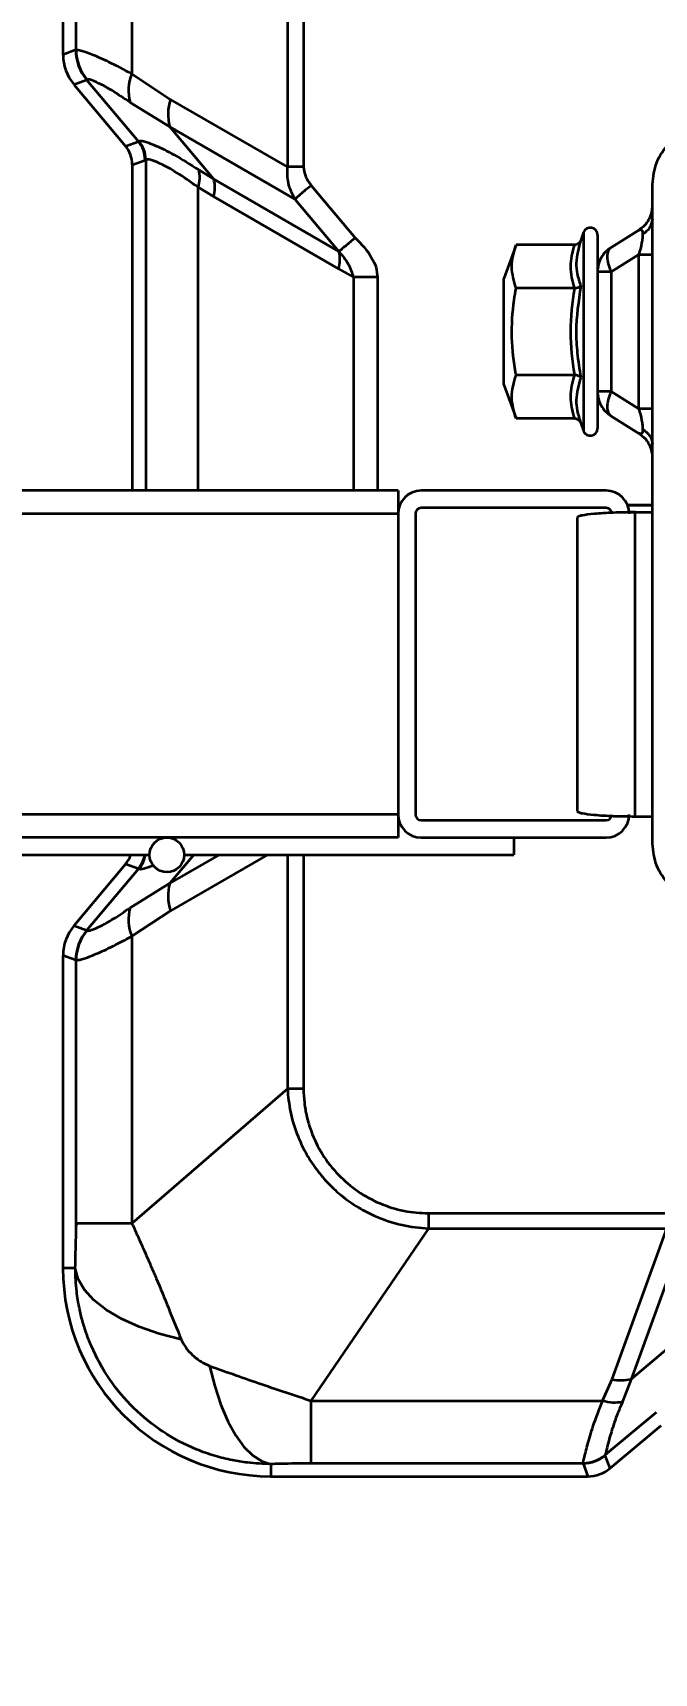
# Model space of a CAD drawing. Header units: millimetres. Extents: x 0 to 420, y 0 to 297.
# Drawn here: x 308.892 to 309.43, y 173.906 to 175.325 of the extents above; entities that cross this region are included whole.
import ezdxf

# ---------------------------------------------------------------- set-up
doc = ezdxf.new("R2010")
doc.units = ezdxf.units.MM
doc.layers.add('尺寸线层', color=150, linetype='Continuous')
doc.styles.add('SLDTEXTSTYLE2', font='TXT', dxfattribs={"width": 0.7})
doc.dimstyles.new('SLDDIMSTYLE0', dxfattribs={"dimtxt": 3.5, "dimasz": 3.302, "dimexe": 0, "dimexo": 0.0625, "dimgap": 0.875, "dimtad": 1, "dimdec": 1, "dimlfac": 100, "dimrnd": 1e-09, "dimzin": 12, "dimdsep": 46, "dimtxsty": 'SLDTEXTSTYLE2', "dimsah": 1, "dimcen": 0.09, "dimadec": 0, "dimazin": 3, "dimtfac": 1, "dimtdec": 3, "dimtofl": 0, "dimtmove": 0, "dimatfit": 3, "dimfxl": 0, "dimfrac": 2, "dimtolj": 1, "dimtzin": 12, "dimarcsym": 0})

# ---------------------------------------------------------------- blocks, each defined once
blk = doc.blocks.new('_D')
at = {"layer": '尺寸线层'}
for p, q in [((291.9431, 202.6412), (364.6876, 202.6412)), ((363.6876, 202.6412), (363.6876, 128.5802)), ((326.1167, 128.5802), (364.6876, 128.5802))]:
    blk.add_line(p, q, dxfattribs=at)
for points in [[(363.6876, 202.6412), (363.1796, 199.3392), (364.1956, 199.3392)], [(363.6876, 128.5802), (364.1956, 131.8822), (363.1796, 131.8822)]]:
    blk.add_solid(points, dxfattribs=at)
at = {"layer": '尺寸线层', "insert": (359.1758, 158.5376), "char_height": 3.5, "attachment_point": 1, "rotation": 90, "style": 'SLDTEXTSTYLE2'}
blk.add_mtext('7406.11', dxfattribs=at)
blk = doc.blocks.new('_D_6')
at = {"layer": '尺寸线层'}
for p, q in [((91.2154, 164.9172), (91.2154, 234.1922)), ((321.3154, 165.1871), (321.3154, 234.1922)), ((321.3154, 233.1922), (91.2154, 233.1922))]:
    blk.add_line(p, q, dxfattribs=at)
for points in [[(91.2154, 233.1922), (94.5174, 232.6842), (94.5174, 233.7002)], [(321.3154, 233.1922), (318.0134, 233.7002), (318.0134, 232.6842)]]:
    blk.add_solid(points, dxfattribs=at)
at = {"layer": '尺寸线层', "insert": (205.1726, 237.704), "char_height": 3.5, "attachment_point": 1, "style": 'SLDTEXTSTYLE2'}
blk.add_mtext('23010', dxfattribs=at)
blk = doc.blocks.new('_D_7')
at = {"layer": '尺寸线层'}
for p, q in [((70.597, 160.4022), (70.597, 246.1922)), ((332.8156, 175.1167), (332.8156, 246.1922)), ((332.8156, 245.1922), (70.597, 245.1922))]:
    blk.add_line(p, q, dxfattribs=at)
for points in [[(70.597, 245.1922), (73.899, 244.6842), (73.899, 245.7002)], [(332.8156, 245.1922), (329.5136, 245.7002), (329.5136, 244.6842)]]:
    blk.add_solid(points, dxfattribs=at)
at = {"layer": '尺寸线层', "insert": (202.8758, 249.704), "char_height": 3.5, "attachment_point": 1, "style": 'SLDTEXTSTYLE2'}
blk.add_mtext('26221.85', dxfattribs=at)

msp = doc.modelspace()

# ---------------------------------------------------------------- linework, layer by layer
at = {"color": 7, "linetype": 'Continuous', "lineweight": 35}
for p, q in [((308.9183, 175.5762), (308.9183, 175.3057)), ((308.9297, 175.3099), (308.9297, 175.5373)), ((308.978, 175.5373), (308.978, 175.2891)), ((309.1125, 175.4212), (309.1125, 175.2087)), ((309.1264, 175.4212), (309.1264, 175.2087)), ((308.9295, 175.3098), (308.9183, 175.3057)), ((308.9295, 175.3098), (308.9297, 175.3099)), ((308.9277, 175.28), (308.9388, 175.2841)), ((308.9277, 175.28), (308.9725, 175.2266)), ((308.9391, 175.2843), (308.9388, 175.2841)), ((308.9388, 175.2841), (308.9836, 175.2307)), ((308.978, 175.2891), (309.0113, 175.2671)), ((309.1125, 175.2087), (309.0113, 175.2671)), ((309.0108, 175.2433), (308.9765, 175.2645)), ((309.0108, 175.2433), (309.119, 175.1808)), ((309.0488, 175.198), (309.0108, 175.2433)), ((308.9725, 175.2266), (308.9836, 175.2307)), ((308.9836, 175.2307), (308.9841, 175.231)), ((308.9783, 175.2106), (308.9895, 175.2146)), ((308.9783, 175.2106), (308.9783, 174.9287)), ((308.9899, 175.2149), (308.9895, 175.2146)), ((308.9899, 175.2149), (308.9899, 174.9287)), ((309.1264, 175.2087), (309.1125, 175.2087)), ((309.0358, 175.2062), (309.0488, 175.198)), ((309.157, 175.1355), (309.0488, 175.198)), ((309.0352, 175.1911), (309.0485, 175.1831)), ((309.0352, 174.9287), (309.0352, 175.1911)), ((309.0485, 175.1831), (309.1567, 175.1206)), ((309.119, 175.1808), (309.157, 175.1355)), ((309.1332, 175.1927), (309.1712, 175.1474)), ((309.4283, 174.6235), (309.4283, 175.1935)), ((309.4276, 175.1693), (309.4258, 175.1644)), ((309.4281, 175.1723), (309.4268, 175.1661)), ((309.4277, 175.1683), (309.4283, 175.1752)), ((309.428, 175.1724), (309.4277, 175.17)), ((309.3688, 175.1521), (309.3663, 175.1453)), ((309.3688, 175.1521), (309.3688, 174.9803)), ((309.4166, 175.1541), (309.3926, 175.1391)), ((309.3104, 175.1412), (309.2998, 175.1122)), ((309.3611, 175.1412), (309.3104, 175.1412)), ((309.3808, 175.15), (309.3808, 175.1186)), ((309.4166, 175.1329), (309.3926, 175.1179)), ((309.4166, 174.9994), (309.4166, 175.1329)), ((309.1567, 175.1206), (309.1696, 175.1132)), ((309.1905, 175.1132), (309.1696, 175.1132)), ((309.1696, 175.1132), (309.1696, 174.9287)), ((309.1905, 175.1132), (309.1905, 174.9287)), ((309.2998, 175.0202), (309.2998, 175.1122)), ((309.3926, 175.1179), (309.3808, 175.1179)), ((309.3808, 175.1179), (309.3808, 175.0144)), ((309.3926, 175.1179), (309.3926, 175.0144)), ((309.3611, 175.1037), (309.3104, 175.1037)), ((309.3611, 175.0287), (309.3104, 175.0287)), ((309.2998, 175.0202), (309.3104, 174.9911)), ((309.3926, 175.0144), (309.3808, 175.0144)), ((309.3808, 175.0144), (309.3808, 174.9824)), ((309.4166, 174.9994), (309.3926, 175.0144)), ((309.3611, 174.9911), (309.3104, 174.9911)), ((309.3663, 174.9871), (309.3688, 174.9803)), ((309.3926, 174.9932), (309.4166, 174.9782)), ((309.4171, 174.9782), (309.4166, 174.9782)), ((309.4173, 174.9779), (309.4191, 174.9764)), ((309.4258, 174.9679), (309.4276, 174.963)), ((309.4268, 174.9662), (309.4281, 174.96)), ((309.2083, 174.9287), (294.6083, 174.9287)), ((309.2083, 174.9287), (309.2083, 174.9087)), ((309.3883, 174.9287), (309.2283, 174.9287)), ((309.2098, 174.9162), (309.2083, 174.9162)), ((309.2083, 174.9162), (309.2098, 174.9162)), ((309.3883, 174.9137), (309.2283, 174.9137)), ((309.4283, 174.9162), (309.4069, 174.9162)), ((309.4069, 174.9162), (309.4283, 174.9162)), ((309.2083, 174.9087), (294.6083, 174.9087)), ((309.2083, 174.9087), (309.2083, 174.6487)), ((309.2083, 174.9087), (309.2083, 174.6487)), ((309.2233, 174.9087), (309.2233, 174.6487)), ((309.3633, 174.9054), (309.3633, 174.6516)), ((309.4081, 174.9099), (309.4133, 174.91)), ((309.4133, 174.647), (309.4133, 174.91)), ((309.4133, 174.91), (309.4283, 174.91)), ((309.2083, 174.6487), (294.6083, 174.6487)), ((309.2083, 174.6487), (309.2083, 174.6287)), ((309.209, 174.6437), (309.2083, 174.6437)), ((309.2283, 174.6437), (309.3883, 174.6437)), ((309.4133, 174.647), (309.4283, 174.647)), ((309.2083, 174.6287), (294.6083, 174.6287)), ((309.2283, 174.6287), (309.3883, 174.6287)), ((309.3083, 174.6287), (309.3083, 174.6137)), ((308.8233, 174.6137), (308.9933, 174.6137)), ((309.0534, 174.6137), (309.0108, 174.5891)), ((309.0315, 174.6137), (309.0108, 174.5891)), ((309.0952, 174.6137), (309.0113, 174.5652)), ((309.0233, 174.6137), (309.3083, 174.6137)), ((309.1125, 174.6137), (309.1125, 174.4112)), ((309.1264, 174.6137), (309.1264, 174.4112)), ((308.9725, 174.6057), (308.9277, 174.5523)), ((308.9836, 174.6017), (308.9388, 174.5483)), ((308.9836, 174.6017), (308.9725, 174.6057)), ((308.9841, 174.6014), (308.9836, 174.6017)), ((309.0108, 174.5891), (308.9765, 174.5679)), ((309.0113, 174.5652), (308.978, 174.5433)), ((308.9388, 174.5483), (308.9277, 174.5523)), ((308.9388, 174.5483), (308.9391, 174.5481)), ((308.978, 174.5433), (308.978, 174.295)), ((308.9183, 174.5266), (308.9183, 174.2562)), ((308.9295, 174.5226), (308.9183, 174.5266)), ((308.9295, 174.5226), (308.9297, 174.5225)), ((308.9297, 174.295), (308.9297, 174.5225)), ((309.1125, 174.4112), (308.978, 174.295)), ((309.1264, 174.4112), (309.1125, 174.4112)), ((309.2345, 174.3037), (309.2345, 174.2905)), ((309.2345, 174.3037), (309.4409, 174.3037)), ((309.2345, 174.2905), (309.1329, 174.1416)), ((309.2345, 174.2905), (309.4409, 174.2905)), ((309.3935, 174.1602), (309.4409, 174.2905)), ((309.4584, 174.2933), (309.41, 174.1603)), ((308.929, 174.2562), (308.9183, 174.2562)), ((309.41, 174.1603), (309.4487, 174.1928)), ((309.3853, 174.1416), (309.3935, 174.1602)), ((309.41, 174.1603), (309.4026, 174.1408)), ((309.1329, 174.1416), (309.3853, 174.1416)), ((309.1329, 174.1416), (309.1329, 174.0873)), ((309.3876, 174.0947), (309.4318, 174.1317)), ((309.3917, 174.0832), (309.436, 174.1203)), ((309.3876, 174.0943), (309.3876, 174.0947)), ((309.3917, 174.0832), (309.3876, 174.0943)), ((309.0983, 174.0868), (309.0983, 174.0762)), ((309.0983, 174.0762), (309.3724, 174.0762)), ((309.3684, 174.0873), (309.1329, 174.0873)), ((309.3684, 174.0873), (309.3684, 174.0877)), ((309.3684, 174.0873), (309.3724, 174.0762))]:
    msp.add_line(p, q, dxfattribs=at)
at = {"color": 7, "linetype": 'Continuous', "lineweight": 35, "flags": 128}
for points in [[(309.0206, 174.1945), (309.0017, 174.1995), (308.9844, 174.2055), (308.969, 174.2125), (308.9558, 174.2202), (308.945, 174.2286), (308.9369, 174.2375), (308.9315, 174.2468), (308.929, 174.2562)], [(309.0452, 174.1717), (309.0497, 174.1541), (309.055, 174.138), (309.0611, 174.1238), (309.0678, 174.1116), (309.0749, 174.1017), (309.0825, 174.0941), (309.0904, 174.0892), (309.0983, 174.0868)]]:
    msp.add_lwpolyline(points, dxfattribs=at)
at = {"color": 7, "linetype": 'Continuous', "lineweight": 35}
msp.add_circle((309.0083, 174.6137), 0.015, dxfattribs=at)
for centre, radius, start, end in [((308.9695, 175.3098), 0.0401, 180.0586, 219.9414), ((308.9698, 175.31), 0.0401, 180.1269, 219.9924), ((309.0104, 175.2748), 0.0354, 156.1372, 196.9623), ((309.0493, 175.2544), 0.0401, 161.4836, 196.0343), ((308.9644, 175.2146), 0.025, 0.0586, 39.9414), ((308.9649, 175.2149), 0.025, 0.1661, 40.0321), ((309.0127, 175.1995), 0.024, 339.6339, 16.2007), ((309.0247, 175.191), 0.0251, 341.4836, 16.0343), ((309.3746, 175.15), 0.00619, 0, 160), ((309.1329, 175.1286), 0.0251, 341.4836, 16.0343), ((309.3746, 174.9824), 0.00619, 200, 0), ((309.2283, 174.9087), 0.02, 90, 180), ((309.3883, 174.9087), 0.02, 0, 90), ((309.2283, 174.9087), 0.005, 90, 180), ((309.3883, 174.9087), 0.005, 0, 90), ((309.2283, 174.6487), 0.02, 180, 270), ((309.2283, 174.6487), 0.005, 180, 270), ((309.3883, 174.6487), 0.02, 270, 0), ((309.3883, 174.6487), 0.005, 270, 0), ((308.9644, 174.6177), 0.025, 320.0587, 350.6662), ((308.9649, 174.6175), 0.025, 319.9711, 351.2382), ((309.0493, 174.578), 0.0401, 163.9657, 198.5164), ((309.0104, 174.5576), 0.0354, 163.0377, 203.8627), ((308.9695, 174.5225), 0.0401, 140.0586, 179.9414), ((308.9698, 174.5224), 0.0401, 140.0076, 179.8731), ((309.0983, 174.2562), 0.18, 180, 270), ((309.4015, 174.1956), 0.0363, 257.3368, 283.5701), ((309.3954, 174.1731), 0.033, 252.1572, 282.5019), ((309.3684, 174.1177), 0.03, 269.859, 309.7499), ((309.3683, 174.1174), 0.03, 270.0586, 309.9414)]:
    msp.add_arc(centre, radius, start, end, dxfattribs=at)
for centre, major_axis, start_param, end_param in [((308.9584, 175.3058), (0.0376, 0.0137), 2.793026, 3.49016), ((308.9533, 175.2106), (-0.0235, -0.0086), 2.793026, 3.49016), ((308.9533, 174.6218), (-0.0235, 0.0086), 2.793026, 3.160549), ((308.9584, 174.5266), (-0.0376, 0.0137), 5.934618, 6.631752), ((309.3724, 174.1062), (-0.0103, 0.0282), 2.793026, 3.49016)]:
    msp.add_ellipse(centre, major_axis=major_axis, ratio=0.998448, start_param=start_param, end_param=end_param, dxfattribs=at)
for points, knots in [([(308.9297, 175.3099), (308.9307, 175.3099), (308.9328, 175.31), (308.9426, 175.3065), (308.9572, 175.3002), (308.9709, 175.2928), (308.978, 175.2891)], [0, 0, 0, 0, 0.2394527, 0.4731299, 0.7287922, 1, 1, 1, 1]), ([(308.9765, 175.2645), (308.9711, 175.2681), (308.9605, 175.2752), (308.9492, 175.2812), (308.9415, 175.2845), (308.9399, 175.2843), (308.9391, 175.2843)], [0, 0, 0, 0, 0.270175, 0.525289, 0.759332, 1, 1, 1, 1]), ([(308.9841, 175.231), (308.9851, 175.2312), (308.9872, 175.2316), (308.9978, 175.2276), (309.0141, 175.2198), (309.0284, 175.2108), (309.0358, 175.2062)], [0, 0, 0, 0, 0.223119, 0.475931, 0.731471, 1, 1, 1, 1]), ([(309.0352, 175.1911), (309.0288, 175.1956), (309.0166, 175.2042), (309.0027, 175.2116), (308.993, 175.2156), (308.9909, 175.2152), (308.9899, 175.2149)], [0, 0, 0, 0, 0.267515, 0.511254, 0.753073, 1, 1, 1, 1]), ([(309.1125, 175.2087), (309.1123, 175.204), (309.112, 175.194), (309.1166, 175.1854), (309.119, 175.1808)], [0, 0, 0, 0, 0.4733, 1, 1, 1, 1]), ([(309.1264, 175.2087), (309.1268, 175.206), (309.1276, 175.2001), (309.1312, 175.1954), (309.1332, 175.1927)], [0, 0, 0, 0, 0.448587, 1, 1, 1, 1]), ([(309.1332, 175.1927), (309.1317, 175.1915), (309.1287, 175.189), (309.1245, 175.1855), (309.1211, 175.1825), (309.1197, 175.1814), (309.119, 175.1808)], [0, 0, 0, 0, 0.244438, 0.500001, 0.755563, 1, 1, 1, 1]), ([(309.4273, 175.1686), (309.4267, 175.1667), (309.4254, 175.1629), (309.4217, 175.1578), (309.4183, 175.1553), (309.4166, 175.1541)], [0, 0, 0, 0, 0.315477, 0.657739, 1, 1, 1, 1]), ([(309.4166, 175.1541), (309.4175, 175.1544), (309.4188, 175.1549), (309.4197, 175.1529), (309.4198, 175.1511), (309.4199, 175.1503)], [0, 0, 0, 0, 0.5516135, 0.7848249, 1, 1, 1, 1]), ([(309.4283, 175.1635), (309.4278, 175.1607), (309.4269, 175.1556), (309.422, 175.1519), (309.4199, 175.1503)], [0, 0, 0, 0, 0.559996, 1, 1, 1, 1]), ([(309.1712, 175.1474), (309.1698, 175.1462), (309.1667, 175.1436), (309.1626, 175.1401), (309.1591, 175.1372), (309.1577, 175.1361), (309.157, 175.1355)], [0, 0, 0, 0, 0.244437, 0.5, 0.755563, 1, 1, 1, 1]), ([(309.1712, 175.1474), (309.1764, 175.142), (309.1837, 175.1343), (309.1897, 175.122), (309.1902, 175.116), (309.1905, 175.1132)], [0, 0, 0, 0, 0.554868, 0.787217, 1, 1, 1, 1]), ([(309.3104, 175.1037), (309.3086, 175.1099), (309.3049, 175.1224), (309.3085, 175.1349), (309.3104, 175.1412)], [0, 0, 0, 0, 0.491212, 1, 1, 1, 1]), ([(309.3663, 175.1453), (309.3663, 175.1453), (309.3661, 175.1447), (309.3655, 175.1436), (309.3643, 175.1423), (309.3628, 175.1414), (309.3617, 175.1413), (309.3611, 175.1412)], [0, 0, 0, 0, 0.006713, 0.267679, 0.528689, 0.76386, 1, 1, 1, 1]), ([(309.3663, 175.1453), (309.3644, 175.1386), (309.3617, 175.1289), (309.3631, 175.1157), (309.3652, 175.1092), (309.3663, 175.1057)], [0, 0, 0, 0, 0.499729, 0.72853, 1, 1, 1, 1]), ([(309.4199, 175.1503), (309.4198, 175.1492), (309.4197, 175.1471), (309.4188, 175.141), (309.4175, 175.1363), (309.4166, 175.1329)], [0, 0, 0, 0, 0.215184, 0.448387, 1, 1, 1, 1]), ([(309.157, 175.1355), (309.1601, 175.1319), (309.1658, 175.1253), (309.1684, 175.117), (309.1696, 175.1132)], [0, 0, 0, 0, 0.537276, 1, 1, 1, 1]), ([(309.3104, 175.0287), (309.3104, 175.0289), (309.3084, 175.0396), (309.3058, 175.0613), (309.3074, 175.0863), (309.3098, 175.1004), (309.3104, 175.1037)], [0, 0, 0, 0, 0.009604, 0.432631, 0.866873, 1, 1, 1, 1]), ([(309.3611, 175.0287), (309.3594, 175.0411), (309.356, 175.0662), (309.3594, 175.0912), (309.3611, 175.1037)], [0, 0, 0, 0, 0.499238, 1, 1, 1, 1]), ([(309.3663, 175.1057), (309.3663, 175.1057), (309.3661, 175.1054), (309.3655, 175.1049), (309.3643, 175.1042), (309.3628, 175.1038), (309.3617, 175.1037), (309.3611, 175.1037)], [0, 0, 0, 0, 0.006713, 0.267679, 0.528689, 0.76386, 1, 1, 1, 1]), ([(309.3663, 175.1057), (309.3644, 175.0926), (309.3616, 175.0734), (309.3631, 175.0468), (309.3652, 175.0337), (309.3663, 175.0266)], [0, 0, 0, 0, 0.500435, 0.728855, 1, 1, 1, 1]), ([(309.3104, 174.9911), (309.3086, 174.9973), (309.3049, 175.0098), (309.3085, 175.0223), (309.3104, 175.0287)], [0, 0, 0, 0, 0.491212, 1, 1, 1, 1]), ([(309.3663, 175.0266), (309.3663, 175.0266), (309.3661, 175.0269), (309.3655, 175.0275), (309.3643, 175.0281), (309.3628, 175.0286), (309.3617, 175.0286), (309.3611, 175.0287)], [0, 0, 0, 0, 0.0067129, 0.2676791, 0.5286892, 0.7638601, 1, 1, 1, 1]), ([(309.3663, 175.0266), (309.3644, 175.0201), (309.3617, 175.0107), (309.3631, 174.9973), (309.3652, 174.9907), (309.3663, 174.9871)], [0, 0, 0, 0, 0.499729, 0.72853, 1, 1, 1, 1]), ([(309.4166, 174.9994), (309.4175, 174.9961), (309.4188, 174.9913), (309.4197, 174.9853), (309.4198, 174.9831), (309.4199, 174.982)], [0, 0, 0, 0, 0.5516135, 0.7848249, 1, 1, 1, 1]), ([(309.3611, 174.9911), (309.3617, 174.9911), (309.3628, 174.9909), (309.3643, 174.9901), (309.3655, 174.9888), (309.3661, 174.9877), (309.3663, 174.9871), (309.3663, 174.9871)], [0, 0, 0, 0, 0.2361399, 0.4713108, 0.7323209, 0.9932871, 1, 1, 1, 1]), ([(309.4199, 174.982), (309.4198, 174.9812), (309.4197, 174.9794), (309.4189, 174.9776), (309.4178, 174.978), (309.4171, 174.9782)], [0, 0, 0, 0, 0.243902, 0.508229, 1, 1, 1, 1]), ([(309.4199, 174.982), (309.4226, 174.9799), (309.4273, 174.9761), (309.428, 174.971), (309.4283, 174.9688)], [0, 0, 0, 0, 0.559996, 1, 1, 1, 1]), ([(309.419, 174.9763), (309.4198, 174.9756), (309.4223, 174.9737), (309.4246, 174.9707), (309.4255, 174.9683), (309.4257, 174.9678)], [0, 0, 0, 0, 0.294463, 0.870519, 1, 1, 1, 1]), ([(309.4133, 174.91), (309.4069, 174.9099), (309.3972, 174.9098), (309.3856, 174.9092), (309.3757, 174.9085), (309.3685, 174.9075), (309.3641, 174.9064), (309.3636, 174.9057), (309.3633, 174.9054)], [0, 0, 0, 0, 0.242279, 0.369202, 0.49965, 0.729414, 0.842683, 1, 1, 1, 1]), ([(309.3633, 174.6516), (309.3636, 174.6512), (309.3641, 174.6506), (309.3685, 174.6494), (309.3757, 174.6485), (309.3856, 174.6477), (309.3972, 174.6471), (309.4069, 174.647), (309.4133, 174.647)], [0, 0, 0, 0, 0.157309, 0.270586, 0.50035, 0.630794, 0.757716, 1, 1, 1, 1]), ([(308.9966, 174.6046), (308.9935, 174.6034), (308.9867, 174.6006), (308.985, 174.6011), (308.9841, 174.6014)], [0, 0, 0, 0, 0.454296, 1, 1, 1, 1]), ([(308.9391, 174.5481), (308.94, 174.5481), (308.9419, 174.548), (308.9505, 174.5518), (308.9619, 174.5581), (308.9716, 174.5646), (308.9765, 174.5679)], [0, 0, 0, 0, 0.267138, 0.52122, 0.755952, 1, 1, 1, 1]), ([(308.978, 174.5433), (308.9716, 174.5398), (308.959, 174.5331), (308.9442, 174.5265), (308.9332, 174.5224), (308.9309, 174.5224), (308.9297, 174.5225)], [0, 0, 0, 0, 0.245129, 0.480308, 0.739086, 1, 1, 1, 1]), ([(309.1125, 174.4112), (309.1132, 174.4046), (309.1145, 174.3907), (309.1203, 174.3725), (309.1281, 174.3559), (309.1371, 174.3419), (309.1478, 174.3293), (309.1599, 174.3181), (309.1732, 174.3088), (309.1906, 174.2998), (309.2109, 174.2928), (309.2268, 174.2913), (309.2345, 174.2905)], [0, 0, 0, 0, 0.105818, 0.221247, 0.303726, 0.397637, 0.486458, 0.56599, 0.660847, 0.744444, 0.877991, 1, 1, 1, 1]), ([(309.1264, 174.4112), (309.1266, 174.4072), (309.1269, 174.3991), (309.1291, 174.3869), (309.1337, 174.3717), (309.1421, 174.3543), (309.1561, 174.3366), (309.173, 174.3222), (309.1923, 174.3117), (309.2131, 174.305), (309.2274, 174.3041), (309.2345, 174.3037)], [0, 0, 0, 0, 0.070722, 0.143758, 0.21913, 0.352151, 0.485358, 0.616819, 0.745052, 0.874872, 1, 1, 1, 1]), ([(308.929, 174.2562), (308.9292, 174.2651), (308.9295, 174.2763), (308.9297, 174.2891), (308.9297, 174.293), (308.9297, 174.2945), (308.9297, 174.295)], [0, 0, 0, 0, 0.712288, 0.891315, 0.960245, 1, 1, 1, 1]), ([(308.9299, 174.2951), (308.9299, 174.295), (308.9299, 174.2948), (308.9298, 174.2941), (308.9297, 174.2934), (308.9297, 174.2929)], [0, 0, 0, 0, 0.207126, 0.438229, 1, 1, 1, 1]), ([(308.978, 174.295), (308.9713, 174.295), (308.9577, 174.295), (308.9431, 174.295), (308.9329, 174.295), (308.9308, 174.295), (308.9297, 174.295)], [0, 0, 0, 0, 0.247804, 0.5, 0.752196, 1, 1, 1, 1]), ([(308.978, 174.295), (308.98, 174.2906), (308.9841, 174.2815), (308.9897, 174.2688), (308.9948, 174.2573), (309.0012, 174.2422), (309.0099, 174.221), (309.017, 174.2036), (309.0206, 174.1945)], [0, 0, 0, 0, 0.140816, 0.284488, 0.382285, 0.482496, 0.729213, 1, 1, 1, 1]), ([(309.0983, 174.0868), (309.0915, 174.0871), (309.0804, 174.0874), (309.0641, 174.0901), (309.0493, 174.0938), (309.0287, 174.101), (309.0044, 174.1139), (308.979, 174.1344), (308.9579, 174.1595), (308.9454, 174.1821), (308.9386, 174.1995), (308.9351, 174.2105), (308.9322, 174.2225), (308.9296, 174.2377), (308.9292, 174.2494), (308.929, 174.2562)], [0, 0, 0, 0, 0.076443, 0.126237, 0.185346, 0.248673, 0.371897, 0.493418, 0.615548, 0.739261, 0.783292, 0.826338, 0.868398, 0.923222, 1, 1, 1, 1]), ([(309.0206, 174.1945), (309.0218, 174.1922), (309.0244, 174.1873), (309.0304, 174.1809), (309.0374, 174.1752), (309.0427, 174.1728), (309.0452, 174.1717)], [0, 0, 0, 0, 0.2284645, 0.4906723, 0.7577382, 1, 1, 1, 1]), ([(309.0452, 174.1717), (309.0602, 174.1664), (309.0895, 174.156), (309.1187, 174.1463), (309.1329, 174.1416)], [0, 0, 0, 0, 0.513929, 1, 1, 1, 1]), ([(309.3684, 174.0877), (309.3686, 174.0886), (309.3689, 174.0902), (309.3702, 174.0958), (309.372, 174.1029), (309.3744, 174.111), (309.378, 174.123), (309.3824, 174.1341), (309.3853, 174.1416)], [0, 0, 0, 0, 0.166395, 0.326802, 0.479925, 0.610174, 0.735331, 1, 1, 1, 1]), ([(309.4026, 174.1408), (309.4012, 174.1376), (309.3983, 174.131), (309.3952, 174.1223), (309.3927, 174.1146), (309.3903, 174.1063), (309.3884, 174.0983), (309.3879, 174.0959), (309.3876, 174.0947)], [0, 0, 0, 0, 0.1289949, 0.2604651, 0.3866644, 0.5150401, 0.7527723, 1, 1, 1, 1]), ([(309.1329, 174.0873), (309.1302, 174.0873), (309.1235, 174.0873), (309.1119, 174.0871), (309.1032, 174.0869), (309.0983, 174.0868)], [0, 0, 0, 0, 0.2265988, 0.561025, 1, 1, 1, 1])]:
    msp.add_open_spline(points, degree=3, knots=knots, dxfattribs=at)
for points in [[(309.4283, 175.1935), (309.4291, 175.2), (309.4306, 175.2131), (309.4421, 175.2296), (309.4587, 175.2412), (309.4718, 175.2427), (309.4783, 175.2435)], [(309.3611, 175.1037), (309.3594, 175.11), (309.356, 175.1225), (309.3594, 175.135), (309.3611, 175.1412)], [(309.3926, 175.1391), (309.3909, 175.1379), (309.3875, 175.1354), (309.3838, 175.1301), (309.3813, 175.1242), (309.381, 175.12), (309.3808, 175.1179)], [(309.3926, 175.1391), (309.3916, 175.1382), (309.3898, 175.1365), (309.389, 175.1314), (309.3898, 175.125), (309.3916, 175.1203), (309.3926, 175.1179)], [(309.4166, 175.1329), (309.4183, 175.1329), (309.4217, 175.1329), (309.4254, 175.1329), (309.4279, 175.1329), (309.4282, 175.1329), (309.4283, 175.1329)], [(309.3611, 174.9911), (309.3594, 174.9974), (309.356, 175.0099), (309.3594, 175.0224), (309.3611, 175.0287)], [(309.3808, 175.0144), (309.381, 175.0123), (309.3813, 175.0081), (309.3838, 175.0022), (309.3875, 174.997), (309.3909, 174.9945), (309.3926, 174.9932)], [(309.3926, 175.0144), (309.3916, 175.0121), (309.3898, 175.0073), (309.389, 175.001), (309.3898, 174.9959), (309.3916, 174.9941), (309.3926, 174.9932)], [(309.4283, 174.9994), (309.4282, 174.9994), (309.4279, 174.9994), (309.4254, 174.9994), (309.4217, 174.9994), (309.4183, 174.9994), (309.4166, 174.9994)], [(309.4783, 174.5735), (309.4718, 174.5742), (309.4587, 174.5757), (309.4421, 174.5873), (309.4306, 174.6038), (309.4291, 174.6169), (309.4283, 174.6235)]]:
    msp.add_open_spline(points, degree=3, dxfattribs=at)

# ---------------------------------------------------------------- dimensions: what is measured, and where the dimension line sits
at = {"layer": '尺寸线层'}
for base, p1, p2, angle, picture, middle in [((70.597, 245.1922), (332.8156, 175.1167), (70.597, 160.4022), 0, '_D_7', (209.0129, 245.1922)), ((91.2154, 233.1922), (321.3154, 165.1871), (91.2154, 164.9172), 0, '_D_6', (209.0129, 233.1922)), ((363.6876, 128.5802), (291.9431, 202.6412), (326.1167, 128.5802), 90, '_D', (363.6876, 163.9067))]:
    dim = msp.add_linear_dim(base=base, p1=p1, p2=p2, angle=angle, dimstyle='SLDDIMSTYLE0', dxfattribs=at)
    dim.commit()
    dim.dimension.update_dxf_attribs({"geometry": picture, "text_midpoint": middle, "dimtype": 160})

doc.saveas('drawing.dxf')
